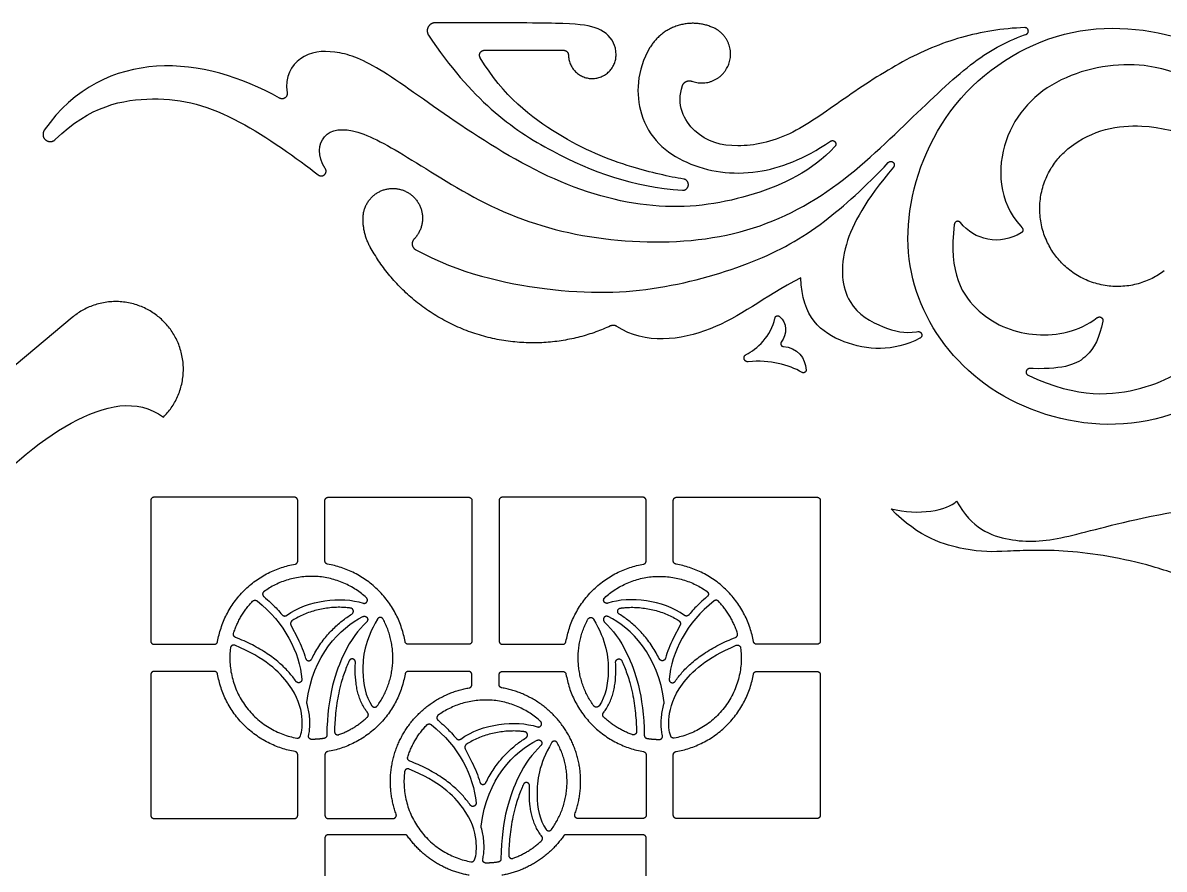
# Model space of a CAD drawing. Header units: millimetres. Extents: x -135 to 7155, y -215 to 2165.
# Drawn here: x 6.7 to 74.9, y -16.7 to 33.8 of the extents above; entities that cross this region are included whole.
import ezdxf

# ---------------------------------------------------------------- set-up
doc = ezdxf.new("R2010")
doc.units = ezdxf.units.MM
doc.header["$MEASUREMENT"] = 0
doc.layers.add('Default', color=18, linetype='Continuous')

msp = doc.modelspace()

# ---------------------------------------------------------------- linework, layer by layer
at = {"layer": 'Default', "color": 5}
for p, q in [((66.52, 33.1), (66.619, 33.135)), ((34.295, 32.189), (39.008, 32.189)), ((66.298, 21.688), (66.377, 21.602)), ((9.692, 16.242), (2.639, 10.324)), ((51.631, 16.18), (51.638, 16.219)), ((51.887, 16.311), (51.905, 16.298)), ((60.088, 15.382), (60.165, 15.392)), ((60.288, 15.004), (60.273, 14.996)), ((67.035, 13.183), (66.832, 13.186)), ((22.952, 5.506), (14.567, 5.506)), ((24.964, 5.506), (33.35, 5.506)), ((43.747, 5.506), (35.361, 5.506)), ((45.759, 5.506), (54.144, 5.506)), ((14.372, 5.312), (14.372, -3.074)), ((23.147, 1.706), (23.147, 5.312)), ((24.769, 1.706), (24.769, 5.312)), ((33.544, 5.312), (33.544, -3.074)), ((35.167, 5.312), (35.167, -3.074)), ((43.942, 1.706), (43.942, 5.312)), ((45.564, 1.706), (45.564, 5.312)), ((54.339, 5.312), (54.339, -3.074)), ((22.74, -2.121), (23.147, -2.925)), ((45.971, -2.121), (45.564, -2.925)), ((14.567, -3.269), (18.172, -3.269)), ((33.35, -3.269), (29.744, -3.269)), ((35.361, -3.269), (38.967, -3.269)), ((54.144, -3.269), (50.539, -3.269)), ((14.372, -5.086), (14.372, -13.471)), ((18.172, -4.891), (14.567, -4.891)), ((33.35, -4.891), (29.744, -4.891)), ((33.544, -5.675), (33.544, -5.086)), ((35.167, -5.675), (35.167, -5.086)), ((35.361, -4.891), (38.967, -4.891)), ((50.539, -4.891), (54.144, -4.891)), ((54.339, -5.086), (54.339, -13.471)), ((33.138, -9.503), (33.544, -10.306)), ((23.147, -13.471), (23.147, -9.866)), ((24.769, -9.866), (24.769, -13.471)), ((43.942, -9.866), (43.942, -13.471)), ((45.564, -13.471), (45.564, -9.866)), ((14.567, -13.666), (22.952, -13.666)), ((24.964, -13.666), (28.838, -13.666)), ((43.747, -13.666), (39.874, -13.666)), ((54.144, -13.666), (45.759, -13.666)), ((24.769, -14.834), (24.769, -20.853)), ((29.548, -14.639), (24.964, -14.639)), ((43.747, -14.639), (39.163, -14.639)), ((43.942, -20.853), (43.942, -14.834))]:
    msp.add_line(p, q, dxfattribs=at)
for points, weights, knots in [([(31.351, 33.825), (31.065, 33.825), (30.93, 33.572), (30.795, 33.32), (30.955, 33.082)], [1, 0.857636670462, 1, 0.857636670462, 1], [3910.030793, 3910.030793, 3910.030793, 3915.018812, 3915.018812, 3920.006832, 3920.006832, 3920.006832]), ([(46.664, 30.34), (48.215, 29.768), (48.85, 31.294), (49.485, 32.821), (47.986, 33.518)], [1, 0.72146506236, 1, 0.72146506236, 1], [13273.373431, 13273.373431, 13273.373431, 13298.85391, 13298.85391, 13324.334388, 13324.334388, 13324.334388]), ([(66.619, 33.135), (66.785, 33.195), (66.752, 33.368), (66.72, 33.542), (66.543, 33.537)], [1, 0.760515826278, 1, 0.760515826278, 1], [13014.450878, 13014.450878, 13014.450878, 13017.277634, 13017.277634, 13020.104391, 13020.104391, 13020.104391]), ([(34.041, 31.743), (33.953, 31.89), (34.038, 32.04), (34.123, 32.189), (34.295, 32.189)], [1, 0.864669997251, 1, 0.864669997251, 1], [4250.680637, 4250.680637, 4250.680637, 4253.691077, 4253.691077, 4256.701517, 4256.701517, 4256.701517]), ([(39.304, 31.898), (39.328, 30.488), (40.738, 30.5), (42.148, 30.512), (42.148, 31.922)], [1, 0.71008397081, 1, 0.71008397081, 1], [3747.941884, 3747.941884, 3747.941884, 3769.430888, 3769.430888, 3790.919893, 3790.919893, 3790.919893]), ([(46.112, 30.079), (46.171, 30.248), (46.334, 30.325), (46.496, 30.402), (46.664, 30.34)], [1, 0.922202396124, 1, 0.922202396124, 1], [13266.799966, 13266.799966, 13266.799966, 13270.086698, 13270.086698, 13273.373431, 13273.373431, 13273.373431]), ([(22.511, 29.639), (22.541, 29.452), (22.386, 29.344), (22.231, 29.235), (22.065, 29.327)], [1, 0.847688022926, 1, 0.847688022926, 1], [13926.292694, 13926.292694, 13926.292694, 13929.562119, 13929.562119, 13932.831544, 13932.831544, 13932.831544]), ([(8.018, 27.409), (7.795, 27.086), (8.096, 26.834), (8.397, 26.582), (8.676, 26.858)], [1, 0.739140638545, 1, 0.739140638545, 1], [14091.336529, 14091.336529, 14091.336529, 14097.494218, 14097.494218, 14103.651908, 14103.651908, 14103.651908]), ([(54.943, 26.759), (55.096, 26.863), (55.216, 26.723), (55.337, 26.582), (55.211, 26.447)], [1, 0.745687760537, 1, 0.745687760537, 1], [13549.3771, 13549.3771, 13549.3771, 13552.294019, 13552.294019, 13555.210939, 13555.210939, 13555.210939]), ([(74.863, 19.016), (71.199, 16.263), (68.402, 19.894), (65.605, 23.525), (69.201, 26.366)], [1, 0.711436295773, 1, 0.711436295773, 1], [30795.958699, 30795.958699, 30795.958699, 30865.88985, 30865.88985, 30935.821001, 30935.821001, 30935.821001]), ([(58.398, 25.485), (58.536, 25.632), (58.686, 25.498), (58.836, 25.364), (58.706, 25.21)], [1, 0.716233216855, 1, 0.716233216855, 1], [6946.379964, 6946.379964, 6946.379964, 6949.46959, 6949.46959, 6952.559217, 6952.559217, 6952.559217]), ([(24.371, 24.746), (24.562, 24.595), (24.742, 24.758), (24.923, 24.921), (24.792, 25.126)], [1, 0.763537626875, 1, 0.763537626875, 1], [14278.595051, 14278.595051, 14278.595051, 14282.502357, 14282.502357, 14286.409663, 14286.409663, 14286.409663]), ([(27.05, 22.241), (27.091, 23.173), (27.882, 23.668), (28.672, 24.162), (29.528, 23.791), (30.384, 23.42), (30.563, 22.505), (30.743, 21.59), (30.091, 20.923)], [1, 0.885159255925, 1, 0.885159255925, 1, 0.885159255925, 1, 0.885159255925, 1], [7506.362992, 7506.362992, 7506.362992, 7522.968576, 7522.968576, 7539.574159, 7539.574159, 7556.179743, 7556.179743, 7572.785327, 7572.785327, 7572.785327]), ([(46.105, 23.832), (46.425, 23.809), (46.462, 24.127), (46.499, 24.446), (46.183, 24.497)], [1, 0.722547164166, 1, 0.722547164166, 1], [4102.059383, 4102.059383, 4102.059383, 4107.00661, 4107.00661, 4111.953837, 4111.953837, 4111.953837]), ([(62.705, 21.899), (62.62, 22.007), (62.487, 21.97), (62.355, 21.932), (62.338, 21.796)], [1, 0.832696825972, 1, 0.832696825972, 1], [30388.199509, 30388.199509, 30388.199509, 30390.546853, 30390.546853, 30392.894197, 30392.894197, 30392.894197]), ([(66.377, 21.602), (66.443, 21.53), (66.429, 21.433), (66.416, 21.336), (66.332, 21.286)], [1, 0.904289379563, 1, 0.904289379563, 1], [34562.995413, 34562.995413, 34562.995413, 34564.75975, 34564.75975, 34566.524086, 34566.524086, 34566.524086]), ([(30.091, 20.923), (29.95, 20.779), (29.979, 20.58), (30.009, 20.38), (30.186, 20.283)], [1, 0.89589279835, 1, 0.89589279835, 1], [6634.489953, 6634.489953, 6634.489953, 6638.112378, 6638.112378, 6641.734804, 6641.734804, 6641.734804]), ([(15.139, 10.297), (17.87, 13.029), (15.261, 15.877), (12.651, 18.725), (9.692, 16.242)], [1, 0.722363954511, 1, 0.722363954511, 1], [9770.019724, 9770.019724, 9770.019724, 9796.895403, 9796.895403, 9823.771081, 9823.771081, 9823.771081]), ([(51.638, 16.219), (51.655, 16.305), (51.737, 16.335), (51.819, 16.366), (51.887, 16.311)], [1, 0.871027725263, 1, 0.871027725263, 1], [835.33422, 835.33422, 835.33422, 836.874737, 836.874737, 838.415254, 838.415254, 838.415254]), ([(70.872, 16.227), (70.985, 16.313), (71.106, 16.238), (71.227, 16.163), (71.2, 16.023)], [1, 0.824182535027, 1, 0.824182535027, 1], [30527.751263, 30527.751263, 30527.751263, 30530.159419, 30530.159419, 30532.567575, 30532.567575, 30532.567575]), ([(60.165, 15.392), (60.337, 15.416), (60.389, 15.25), (60.442, 15.085), (60.288, 15.004)], [1, 0.765977200693, 1, 0.765977200693, 1], [7097.856449, 7097.856449, 7097.856449, 7100.649394, 7100.649394, 7103.44234, 7103.44234, 7103.44234]), ([(52.009, 14.761), (51.953, 14.688), (51.991, 14.604), (52.028, 14.519), (52.12, 14.512)], [1, 0.859513783232, 1, 0.859513783232, 1], [856.997103, 856.997103, 856.997103, 858.606539, 858.606539, 860.215975, 860.215975, 860.215975]), ([(50.039, 13.592), (49.844, 13.573), (49.794, 13.762), (49.743, 13.951), (49.921, 14.031)], [1, 0.761938182307, 1, 0.761938182307, 1], [920.189555, 920.189555, 920.189555, 923.32661, 923.32661, 926.463666, 926.463666, 926.463666]), ([(53.488, 13.094), (53.491, 13.003), (53.412, 12.957), (53.334, 12.91), (53.256, 12.956)], [1, 0.862726914713, 1, 0.862726914713, 1], [883.929197, 883.929197, 883.929197, 885.519672, 885.519672, 887.110148, 887.110148, 887.110148]), ([(66.832, 13.186), (66.665, 13.189), (66.627, 13.027), (66.589, 12.864), (66.74, 12.793)], [1, 0.777702363663, 1, 0.777702363663, 1], [30591.52218, 30591.52218, 30591.52218, 30594.241355, 30594.241355, 30596.96053, 30596.96053, 30596.96053]), ([(21.133, -0.117), (21.055, -0.173), (21.052, -0.269), (21.048, -0.365), (21.123, -0.426)], [1, 0.89634587259, 1, 0.89634587259, 1], [-2169.364219, -2169.364219, -2169.364219, -2168.813013, -2168.813013, -2168.261806, -2168.261806, -2168.261806]), ([(27.05, -0.816), (27.199, -0.866), (27.279, -0.73), (27.358, -0.594), (27.242, -0.488)], [1, 0.77751471023, 1, 0.77751471023, 1], [-2191.394467, -2191.394467, -2191.394467, -2190.578356, -2190.578356, -2189.762246, -2189.762246, -2189.762246]), ([(41.662, -0.816), (41.512, -0.866), (41.433, -0.73), (41.353, -0.594), (41.469, -0.488)], [1, 0.77751471023, 1, 0.77751471023, 1], [-2191.394467, -2191.394467, -2191.394467, -2190.578356, -2190.578356, -2189.762246, -2189.762246, -2189.762246]), ([(47.578, -0.117), (47.656, -0.173), (47.66, -0.269), (47.663, -0.365), (47.588, -0.426)], [1, 0.89634587259, 1, 0.89634587259, 1], [-2169.364219, -2169.364219, -2169.364219, -2168.813013, -2168.813013, -2168.261806, -2168.261806, -2168.261806]), ([(26.376, -1.467), (26.492, -1.395), (26.464, -1.261), (26.436, -1.128), (26.301, -1.108)], [1, 0.818913309696, 1, 0.818913309696, 1], [250.319121, 250.319121, 250.319121, 251.052658, 251.052658, 251.786196, 251.786196, 251.786196]), ([(42.336, -1.467), (42.22, -1.395), (42.247, -1.261), (42.275, -1.128), (42.41, -1.108)], [1, 0.818913309696, 1, 0.818913309696, 1], [-1904.769313, -1904.769313, -1904.769313, -1904.035775, -1904.035775, -1903.302237, -1903.302237, -1903.302237]), ([(27.042, -1.615), (27.19, -1.542), (27.287, -1.676), (27.383, -1.811), (27.266, -1.928)], [1, 0.761628809943, 1, 0.761628809943, 1], [-2144.020394, -2144.020394, -2144.020394, -2143.174426, -2143.174426, -2142.328458, -2142.328458, -2142.328458]), ([(28.242, -1.77), (28.188, -1.67), (28.074, -1.668), (27.96, -1.666), (27.903, -1.765)], [1, 0.862863272664, 1, 0.862863272664, 1], [235.220242, 235.220242, 235.220242, 235.856108, 235.856108, 236.491975, 236.491975, 236.491975]), ([(40.469, -1.77), (40.523, -1.67), (40.637, -1.668), (40.751, -1.666), (40.808, -1.765)], [1, 0.862863272665, 1, 0.862863272665, 1], [235.220242, 235.220242, 235.220242, 235.856108, 235.856108, 236.491975, 236.491975, 236.491975]), ([(41.669, -1.615), (41.521, -1.542), (41.425, -1.676), (41.328, -1.811), (41.446, -1.928)], [1, 0.761628809942, 1, 0.761628809942, 1], [425.079619, 425.079619, 425.079619, 425.925587, 425.925587, 426.771555, 426.771555, 426.771555]), ([(19.395, -3.331), (19.306, -3.294), (19.223, -3.343), (19.139, -3.392), (19.128, -3.488)], [1, 0.896130218635, 1, 0.896130218635, 1], [346.138224, 346.138224, 346.138224, 346.690014, 346.690014, 347.241804, 347.241804, 347.241804]), ([(49.316, -3.331), (49.406, -3.294), (49.489, -3.343), (49.572, -3.392), (49.584, -3.488)], [1, 0.896130218635, 1, 0.896130218635, 1], [346.138224, 346.138224, 346.138224, 346.690014, 346.690014, 347.241804, 347.241804, 347.241804]), ([(23.619, -4.112), (23.656, -4.24), (23.789, -4.251), (23.922, -4.262), (23.98, -4.143)], [1, 0.825468936791, 1, 0.825468936791, 1], [237.665257, 237.665257, 237.665257, 238.384974, 238.384974, 239.104691, 239.104691, 239.104691]), ([(26.589, -4.348), (26.6, -4.186), (26.442, -4.147), (26.285, -4.108), (26.218, -4.255)], [1, 0.768647716491, 1, 0.768647716491, 1], [222.229192, 222.229192, 222.229192, 223.062078, 223.062078, 223.894964, 223.894964, 223.894964]), ([(42.122, -4.348), (42.112, -4.186), (42.269, -4.147), (42.426, -4.108), (42.493, -4.255)], [1, 0.768647716491, 1, 0.768647716491, 1], [-2272.183102, -2272.183102, -2272.183102, -2271.350216, -2271.350216, -2270.51733, -2270.51733, -2270.51733]), ([(45.092, -4.112), (45.055, -4.24), (44.922, -4.251), (44.79, -4.262), (44.731, -4.143)], [1, 0.825468936791, 1, 0.825468936791, 1], [-1917.423176, -1917.423176, -1917.423176, -1916.703459, -1916.703459, -1915.983743, -1915.983743, -1915.983743]), ([(23.394, -5.354), (23.407, -5.502), (23.267, -5.553), (23.126, -5.604), (23.041, -5.482)], [1, 0.793720830745, 1, 0.793720830745, 1], [278.084309, 278.084309, 278.084309, 278.868982, 278.868982, 279.653656, 279.653656, 279.653656]), ([(45.317, -5.354), (45.304, -5.502), (45.445, -5.553), (45.585, -5.604), (45.67, -5.482)], [1, 0.793720830746, 1, 0.793720830746, 1], [278.084309, 278.084309, 278.084309, 278.868982, 278.868982, 279.653656, 279.653656, 279.653656]), ([(29.021, -13.405), (28.113, -10.912), (29.441, -8.617), (30.77, -6.321), (33.383, -5.867)], [1, 0.906023694452, 1, 0.906023694452, 1], [608.016223, 608.016223, 608.016223, 623.311137, 623.311137, 638.606051, 638.606051, 638.606051]), ([(39.691, -13.405), (40.599, -10.912), (39.27, -8.617), (37.941, -6.321), (35.328, -5.867)], [1, 0.906023694452, 1, 0.906023694452, 1], [608.016167, 608.016167, 608.016167, 623.311081, 623.311081, 638.605994, 638.605994, 638.605994]), ([(27.576, -6.938), (27.633, -7.022), (27.734, -7.023), (27.835, -7.024), (27.894, -6.943)], [1, 0.888034918967, 1, 0.888034918967, 1], [253.726881, 253.726881, 253.726881, 254.300172, 254.300172, 254.873464, 254.873464, 254.873464]), ([(41.135, -6.938), (41.078, -7.022), (40.977, -7.023), (40.877, -7.024), (40.817, -6.943)], [1, 0.888034918967, 1, 0.888034918967, 1], [253.726881, 253.726881, 253.726881, 254.300172, 254.300172, 254.873464, 254.873464, 254.873464]), ([(31.531, -7.498), (31.452, -7.554), (31.449, -7.65), (31.446, -7.746), (31.52, -7.807)], [1, 0.89634587259, 1, 0.89634587259, 1], [-2169.364219, -2169.364219, -2169.364219, -2168.813013, -2168.813013, -2168.261806, -2168.261806, -2168.261806]), ([(37.447, -8.197), (37.596, -8.247), (37.676, -8.111), (37.756, -7.975), (37.639, -7.869)], [1, 0.777514710229, 1, 0.777514710229, 1], [-2191.394467, -2191.394467, -2191.394467, -2190.578356, -2190.578356, -2189.762246, -2189.762246, -2189.762246]), ([(23.983, -8.947), (23.888, -8.947), (23.829, -8.872), (23.77, -8.796), (23.794, -8.704)], [1, 0.897638520436, 1, 0.897638520436, 1], [-2172.039432, -2172.039432, -2172.039432, -2171.491734, -2171.491734, -2170.944037, -2170.944037, -2170.944037]), ([(25.34, -8.473), (25.338, -8.575), (25.421, -8.636), (25.504, -8.696), (25.601, -8.661)], [1, 0.884392749903, 1, 0.884392749903, 1], [237.264513, 237.264513, 237.264513, 237.847239, 237.847239, 238.429965, 238.429965, 238.429965]), ([(36.773, -8.848), (36.889, -8.776), (36.861, -8.643), (36.833, -8.509), (36.698, -8.49)], [1, 0.818913309696, 1, 0.818913309696, 1], [250.319121, 250.319121, 250.319121, 251.052658, 251.052658, 251.786196, 251.786196, 251.786196]), ([(43.371, -8.473), (43.374, -8.575), (43.291, -8.636), (43.207, -8.696), (43.111, -8.661)], [1, 0.884392749903, 1, 0.884392749903, 1], [-2257.147782, -2257.147782, -2257.147782, -2256.565056, -2256.565056, -2255.98233, -2255.98233, -2255.98233]), ([(44.728, -8.947), (44.823, -8.947), (44.882, -8.872), (44.941, -8.796), (44.918, -8.704)], [1, 0.897638520436, 1, 0.897638520436, 1], [397.060581, 397.060581, 397.060581, 397.608279, 397.608279, 398.155976, 398.155976, 398.155976]), ([(37.439, -8.997), (37.588, -8.923), (37.684, -9.058), (37.78, -9.192), (37.663, -9.309)], [1, 0.761628809943, 1, 0.761628809943, 1], [-2144.020394, -2144.020394, -2144.020394, -2143.174426, -2143.174426, -2142.328458, -2142.328458, -2142.328458]), ([(38.64, -9.152), (38.586, -9.051), (38.472, -9.049), (38.358, -9.047), (38.3, -9.146)], [1, 0.862863272665, 1, 0.862863272665, 1], [235.220242, 235.220242, 235.220242, 235.856108, 235.856108, 236.491975, 236.491975, 236.491975]), ([(29.792, -10.713), (29.703, -10.676), (29.62, -10.725), (29.537, -10.773), (29.525, -10.869)], [1, 0.896130218635, 1, 0.896130218635, 1], [346.138224, 346.138224, 346.138224, 346.690014, 346.690014, 347.241804, 347.241804, 347.241804]), ([(34.016, -11.493), (34.054, -11.621), (34.186, -11.632), (34.319, -11.644), (34.378, -11.524)], [1, 0.825468936791, 1, 0.825468936791, 1], [237.665257, 237.665257, 237.665257, 238.384974, 238.384974, 239.104691, 239.104691, 239.104691]), ([(36.987, -11.729), (36.997, -11.568), (36.84, -11.528), (36.683, -11.489), (36.615, -11.636)], [1, 0.768647716491, 1, 0.768647716491, 1], [222.229192, 222.229192, 222.229192, 223.062078, 223.062078, 223.894964, 223.894964, 223.894964]), ([(33.792, -12.735), (33.804, -12.884), (33.664, -12.934), (33.524, -12.985), (33.438, -12.863)], [1, 0.793720830745, 1, 0.793720830745, 1], [278.084309, 278.084309, 278.084309, 278.868982, 278.868982, 279.653656, 279.653656, 279.653656]), ([(28.838, -13.666), (28.939, -13.666), (28.997, -13.583), (29.055, -13.5), (29.021, -13.405)], [1, 0.886978990422, 1, 0.886978990422, 1], [606.86414, 606.86414, 606.86414, 607.440182, 607.440182, 608.016223, 608.016223, 608.016223]), ([(39.874, -13.666), (39.772, -13.666), (39.714, -13.583), (39.656, -13.5), (39.691, -13.405)], [1, 0.886978990422, 1, 0.886978990422, 1], [606.864084, 606.864084, 606.864084, 607.440125, 607.440125, 608.016167, 608.016167, 608.016167]), ([(37.973, -14.32), (38.03, -14.403), (38.131, -14.404), (38.232, -14.406), (38.291, -14.324)], [1, 0.888034918967, 1, 0.888034918967, 1], [253.726881, 253.726881, 253.726881, 254.300172, 254.300172, 254.873464, 254.873464, 254.873464]), ([(34.381, -16.328), (34.285, -16.328), (34.226, -16.253), (34.167, -16.178), (34.191, -16.085)], [1, 0.897638520436, 1, 0.897638520436, 1], [-2172.039432, -2172.039432, -2172.039432, -2171.491734, -2171.491734, -2170.944037, -2170.944037, -2170.944037]), ([(35.738, -15.854), (35.735, -15.957), (35.818, -16.017), (35.901, -16.077), (35.998, -16.042)], [1, 0.884392749903, 1, 0.884392749903, 1], [237.264513, 237.264513, 237.264513, 237.847239, 237.847239, 238.429965, 238.429965, 238.429965])]:
    msp.add_rational_spline(points, weights, degree=2, knots=knots, dxfattribs=at)
for points, knots in [([(42.148, 31.922), (42.148, 32.205), (41.939, 32.978), (40.995, 33.639), (39.224, 33.822), (35.483, 33.825), (31.351, 33.825)], [3790.919893, 3790.919893, 3790.919893, 3790.919893, 3805.094529, 3840.592484, 3876.09044, 3910.030793, 3910.030793, 3910.030793, 3910.030793]), ([(66.543, 33.537), (65.189, 33.499), (62.518, 33.02), (59.304, 31.659), (55.692, 29.286), (52.483, 26.926), (49.337, 26.263), (46.778, 26.903), (45.715, 28.94), (46.112, 30.079)], [13020.104391, 13020.104391, 13020.104391, 13020.104391, 13053.161061, 13089.460626, 13125.760192, 13162.059757, 13198.359322, 13234.658888, 13266.799966, 13266.799966, 13266.799966, 13266.799966]), ([(69.201, 26.366), (70.581, 27.457), (74.764, 28.193), (79.693, 25.395), (81.687, 19.426), (79.927, 12.066), (72.474, 9.062), (64.795, 11.011), (60.088, 16.134), (58.999, 22.422), (62.042, 29.843), (69.261, 34.159), (75.136, 33.319), (77.482, 32.279), (77.898, 32.076)], [30935.821001, 30935.821001, 30935.821001, 30935.821001, 30978.730613, 31051.176612, 31123.622611, 31196.06861, 31268.514609, 31340.960607, 31413.406606, 31485.852605, 31558.298604, 31630.744603, 31703.190601, 31719.826274, 31719.826274, 31719.826274, 31719.826274]), ([(24.792, 25.126), (24.3, 25.897), (24.5, 27.392), (26.531, 27.662), (29.904, 25.728), (35.266, 22.247), (41.682, 20.596), (48.973, 20.738), (54.884, 23.401), (59.834, 28.174), (63.408, 31.612), (65.384, 32.694), (66.52, 33.1)], [14286.409663, 14286.409663, 14286.409663, 14286.409663, 14330.659401, 14380.087483, 14429.515565, 14478.943647, 14528.371729, 14577.799811, 14627.227893, 14676.655975, 14726.084057, 14775.512139, 14775.512139, 14775.512139, 14775.512139]), ([(30.955, 33.082), (33.529, 29.235), (38.185, 25.801), (43.14, 24.046), (46.105, 23.832)], [3920.006832, 3920.006832, 3920.006832, 3920.006832, 4012.658272, 4102.059383, 4102.059383, 4102.059383, 4102.059383]), ([(55.211, 26.447), (53.804, 24.938), (50.367, 23.346), (44.874, 22.451), (38.411, 24.139), (32.297, 28.016), (27.673, 31.461), (25.339, 32.232), (23.269, 32.055), (22.353, 30.628), (22.511, 29.639)], [13555.210939, 13555.210939, 13555.210939, 13555.210939, 13600.476649, 13647.862127, 13695.247605, 13742.633083, 13790.01856, 13837.404038, 13884.789516, 13926.292694, 13926.292694, 13926.292694, 13926.292694]), ([(44.172, 32.345), (43.357, 30.985), (43.262, 27.708), (46.147, 25.147), (50.4, 24.537), (53.366, 25.69), (54.943, 26.759)], [13366.610156, 13366.610156, 13366.610156, 13366.610156, 13406.134244, 13455.587318, 13505.040392, 13549.3771, 13549.3771, 13549.3771, 13549.3771]), ([(22.065, 29.327), (19.789, 30.595), (14.795, 32.177), (9.801, 29.991), (8.018, 27.409)], [13932.831544, 13932.831544, 13932.831544, 13932.831544, 14013.182496, 14091.336529, 14091.336529, 14091.336529, 14091.336529]), ([(46.183, 24.497), (45.348, 24.632), (42.652, 25.252), (38.98, 26.747), (35.393, 29.459), (34.041, 31.743)], [4111.953837, 4111.953837, 4111.953837, 4111.953837, 4150.629845, 4202.192685, 4250.680637, 4250.680637, 4250.680637, 4250.680637]), ([(76.804, 30.243), (75.87, 30.739), (73.547, 31.65), (68.382, 30.902), (64.776, 27.171), (64.97, 23.142), (66.298, 21.688)], [34400.189162, 34400.189162, 34400.189162, 34400.189162, 34433.274093, 34476.230061, 34519.18603, 34562.141998, 34562.141998, 34562.141998, 34562.141998]), ([(8.676, 26.858), (10.706, 28.87), (14.889, 29.692), (19.223, 28.502), (23.138, 25.722), (24.371, 24.746)], [14103.651908, 14103.651908, 14103.651908, 14103.651908, 14161.703205, 14223.536802, 14278.595051, 14278.595051, 14278.595051, 14278.595051]), ([(30.186, 20.283), (32.747, 18.872), (38.77, 17.561), (44.751, 17.768), (50.637, 19.515), (54.249, 21.516), (57.026, 24.027), (58.398, 25.485)], [6641.734804, 6641.734804, 6641.734804, 6641.734804, 6697.853359, 6762.602675, 6827.351992, 6892.101309, 6946.379964, 6946.379964, 6946.379964, 6946.379964]), ([(58.706, 25.21), (57.045, 23.249), (55.344, 20.205), (55.786, 16.828), (58.197, 15.517), (59.374, 15.285), (60.088, 15.382)], [6952.559217, 6952.559217, 6952.559217, 6952.559217, 6984.927753, 7022.124971, 7059.322189, 7096.519407, 7096.519407, 7096.519407, 7096.519407]), ([(62.338, 21.796), (61.972, 18.855), (63.671, 16.162), (67.143, 14.868), (69.772, 15.391), (70.872, 16.227)], [30392.894197, 30392.894197, 30392.894197, 30392.894197, 30437.96843, 30483.292713, 30527.751263, 30527.751263, 30527.751263, 30527.751263]), ([(53.177, 18.603), (50.901, 17.407), (48.246, 15.169), (43.876, 14.591), (42.194, 15.704)], [7202.891974, 7202.891974, 7202.891974, 7202.891974, 7264.439292, 7323.925074, 7323.925074, 7323.925074, 7323.925074]), ([(66.74, 12.793), (69.759, 11.367), (73.911, 11.786), (76.932, 13.479), (77.943, 16.209), (78.047, 17.213)], [30596.96053, 30596.96053, 30596.96053, 30596.96053, 30659.6428, 30723.040709, 30751.2068, 30751.2068, 30751.2068, 30751.2068]), ([(71.2, 16.023), (71.008, 15.013), (70.335, 13.726), (68.971, 13.146), (67.035, 13.183)], [30532.567575, 30532.567575, 30532.567575, 30532.567575, 30559.736736, 30590.451248, 30590.451248, 30590.451248, 30590.451248]), ([(3.178, 4.243), (5.514, 7.072), (9.808, 10.645), (13.526, 11.435), (15.139, 10.297)], [9704.110152, 9704.110152, 9704.110152, 9704.110152, 9736.717832, 9770.019724, 9770.019724, 9770.019724, 9770.019724]), ([(75.529, 0.925), (75.072, 1.095), (72.871, 1.799), (68.826, 2.45), (65.213, 2.263), (63.374, 2.206), (60.235, 3.069), (58.563, 4.818)], [964.760911, 964.760911, 964.760911, 964.760911, 966.528986, 973.278142, 980.027298, 986.776454, 993.525609, 993.525609, 993.525609, 993.525609]), ([(62.476, 5.281), (63.361, 3.653), (65.682, 2.736), (68.681, 2.936), (73.16, 4.347), (83.149, 5.898), (91.764, 3.824), (95.92, 1.759), (96.822, 1.255)], [858.200556, 858.200556, 858.200556, 858.200556, 870.692367, 883.184178, 895.675988, 908.167799, 920.65961, 924.304955, 924.304955, 924.304955, 924.304955]), ([(21.123, -0.426), (21.267, -0.544), (21.627, -0.859), (21.983, -1.231), (22.194, -1.482), (22.217, -1.511)], [-2168.261806, -2168.261806, -2168.261806, -2168.261806, -2166.539163, -2163.846169, -2163.505588, -2163.505588, -2163.505588, -2163.505588]), ([(47.588, -0.426), (47.444, -0.544), (47.084, -0.859), (46.729, -1.231), (46.518, -1.482), (46.494, -1.511)], [-2168.261806, -2168.261806, -2168.261806, -2168.261806, -2166.539163, -2163.846169, -2163.505588, -2163.505588, -2163.505588, -2163.505588]), ([(26.301, -1.108), (26.279, -1.105), (26.16, -1.089), (25.914, -1.066), (25.557, -1.058), (25.164, -1.078), (24.767, -1.127), (24.371, -1.204), (23.982, -1.31), (23.606, -1.443), (23.249, -1.604), (22.985, -1.753), (22.841, -1.847), (22.804, -1.873)], [251.786196, 251.786196, 251.786196, 251.786196, 251.987777, 252.895531, 254.073686, 255.288011, 256.525275, 257.772651, 259.017942, 260.249638, 261.457323, 262.633031, 263.049244, 263.049244, 263.049244, 263.049244]), ([(42.41, -1.108), (42.432, -1.105), (42.551, -1.089), (42.797, -1.066), (43.154, -1.058), (43.547, -1.078), (43.944, -1.127), (44.34, -1.204), (44.729, -1.31), (45.105, -1.443), (45.462, -1.604), (45.726, -1.753), (45.87, -1.847), (45.907, -1.873)], [-1903.302237, -1903.302237, -1903.302237, -1903.302237, -1903.100656, -1902.192903, -1901.014747, -1899.800422, -1898.563158, -1897.315782, -1896.070491, -1894.838795, -1893.63111, -1892.455402, -1892.039189, -1892.039189, -1892.039189, -1892.039189]), ([(23.98, -4.143), (24.041, -4.02), (24.246, -3.634), (24.64, -3.035), (25.189, -2.4), (25.767, -1.879), (26.174, -1.592), (26.376, -1.467)], [239.104691, 239.104691, 239.104691, 239.104691, 240.377956, 243.13926, 245.718622, 248.123759, 250.319121, 250.319121, 250.319121, 250.319121]), ([(27.266, -1.928), (26.744, -2.446), (25.941, -3.433), (24.915, -6.264), (24.881, -8.698)], [-2198.589201, -2198.589201, -2198.589201, -2198.589201, -2187.150196, -2175.528903, -2175.528903, -2175.528903, -2175.528903]), ([(27.903, -1.765), (27.143, -3.069), (26.899, -4.938), (27.187, -6.371), (27.576, -6.938)], [236.491975, 236.491975, 236.491975, 236.491975, 245.328348, 253.726881, 253.726881, 253.726881, 253.726881]), ([(40.808, -1.765), (41.568, -3.069), (41.812, -4.938), (41.525, -6.371), (41.135, -6.938)], [236.491975, 236.491975, 236.491975, 236.491975, 245.328348, 253.726881, 253.726881, 253.726881, 253.726881]), ([(41.446, -1.928), (41.968, -2.446), (42.77, -3.433), (43.796, -6.264), (43.83, -8.698)], [370.510812, 370.510812, 370.510812, 370.510812, 381.949819, 393.57111, 393.57111, 393.57111, 393.57111]), ([(44.731, -4.143), (44.67, -4.02), (44.466, -3.634), (44.072, -3.035), (43.523, -2.4), (42.945, -1.879), (42.537, -1.592), (42.336, -1.467)], [-1915.983743, -1915.983743, -1915.983743, -1915.983743, -1914.710477, -1911.949173, -1909.369811, -1906.964674, -1904.769313, -1904.769313, -1904.769313, -1904.769313]), ([(23.303, -8.749), (23.412, -8.475), (23.484, -7.557), (22.979, -5.796), (21.188, -4.069), (19.395, -3.331)], [323.40666, 323.40666, 323.40666, 323.40666, 330.20641, 338.335791, 346.138224, 346.138224, 346.138224, 346.138224]), ([(23.041, -5.482), (23.025, -5.458), (22.882, -5.257), (22.567, -4.865), (22.016, -4.328), (21.3, -3.789), (20.426, -3.283), (19.773, -2.992), (19.43, -2.855)], [279.653656, 279.653656, 279.653656, 279.653656, 279.914017, 281.941674, 284.29075, 287.018069, 290.205019, 293.617264, 293.617264, 293.617264, 293.617264]), ([(23.147, -2.925), (23.245, -3.119), (23.421, -3.508), (23.56, -3.911), (23.619, -4.112)], [266.688347, 266.688347, 266.688347, 266.688347, 268.699452, 270.630414, 270.630414, 270.630414, 270.630414]), ([(45.564, -2.925), (45.466, -3.119), (45.29, -3.508), (45.151, -3.911), (45.092, -4.112)], [-1888.400086, -1888.400086, -1888.400086, -1888.400086, -1886.388981, -1884.458019, -1884.458019, -1884.458019, -1884.458019]), ([(45.408, -8.749), (45.299, -8.475), (45.228, -7.557), (45.732, -5.796), (47.523, -4.069), (49.316, -3.331)], [323.40666, 323.40666, 323.40666, 323.40666, 330.20641, 338.335791, 346.138224, 346.138224, 346.138224, 346.138224]), ([(45.67, -5.482), (45.687, -5.458), (45.83, -5.257), (46.144, -4.865), (46.695, -4.328), (47.411, -3.789), (48.286, -3.283), (48.938, -2.992), (49.281, -2.855)], [279.653656, 279.653656, 279.653656, 279.653656, 279.914017, 281.941674, 284.29075, 287.018069, 290.205019, 293.617264, 293.617264, 293.617264, 293.617264]), ([(26.218, -4.255), (26.203, -4.287), (26.136, -4.436), (26.019, -4.717), (25.874, -5.115), (25.723, -5.608), (25.54, -6.367), (25.396, -7.346), (25.35, -8.111), (25.34, -8.473)], [223.894964, 223.894964, 223.894964, 223.894964, 224.221583, 225.407593, 226.70647, 228.132877, 230.179671, 233.919281, 237.264513, 237.264513, 237.264513, 237.264513]), ([(27.32, -7.356), (27.271, -7.295), (27.159, -7.14), (27.004, -6.878), (26.865, -6.57), (26.757, -6.249), (26.677, -5.919), (26.604, -5.462), (26.575, -4.99), (26.577, -4.579), (26.586, -4.402), (26.589, -4.348)], [212.4759, 212.4759, 212.4759, 212.4759, 213.194709, 214.242721, 215.282096, 216.320752, 217.365282, 218.422149, 220.591754, 221.731453, 222.229192, 222.229192, 222.229192, 222.229192]), ([(41.392, -7.356), (41.44, -7.295), (41.552, -7.14), (41.707, -6.878), (41.846, -6.57), (41.954, -6.249), (42.034, -5.919), (42.107, -5.462), (42.136, -4.99), (42.134, -4.579), (42.125, -4.402), (42.122, -4.348)], [-2281.936394, -2281.936394, -2281.936394, -2281.936394, -2281.217586, -2280.169573, -2279.130198, -2278.091542, -2277.047013, -2275.990145, -2273.820541, -2272.680841, -2272.183102, -2272.183102, -2272.183102, -2272.183102]), ([(42.493, -4.255), (42.508, -4.287), (42.575, -4.436), (42.692, -4.717), (42.837, -5.115), (42.988, -5.608), (43.171, -6.367), (43.315, -7.346), (43.361, -8.111), (43.371, -8.473)], [-2270.51733, -2270.51733, -2270.51733, -2270.51733, -2270.190711, -2269.004701, -2267.705824, -2266.279418, -2264.232624, -2260.493013, -2257.147782, -2257.147782, -2257.147782, -2257.147782]), ([(23.794, -8.704), (23.8, -8.679), (23.83, -8.549), (23.865, -8.303), (23.877, -7.957), (23.855, -7.589), (23.803, -7.207), (23.741, -6.951), (23.704, -6.823)], [-2170.944037, -2170.944037, -2170.944037, -2170.944037, -2170.711447, -2169.709563, -2168.644571, -2167.515152, -2166.310439, -2165.081506, -2165.081506, -2165.081506, -2165.081506]), ([(44.918, -8.704), (44.911, -8.679), (44.881, -8.549), (44.846, -8.303), (44.835, -7.957), (44.856, -7.589), (44.909, -7.207), (44.97, -6.951), (45.007, -6.823)], [398.155976, 398.155976, 398.155976, 398.155976, 398.388566, 399.39045, 400.455442, 401.584861, 402.789574, 404.018507, 404.018507, 404.018507, 404.018507]), ([(31.52, -7.807), (31.665, -7.925), (32.024, -8.24), (32.38, -8.613), (32.591, -8.864), (32.615, -8.892)], [-2168.261806, -2168.261806, -2168.261806, -2168.261806, -2166.539163, -2163.846169, -2163.505588, -2163.505588, -2163.505588, -2163.505588]), ([(36.698, -8.49), (36.677, -8.487), (36.558, -8.471), (36.311, -8.448), (35.954, -8.44), (35.562, -8.459), (35.164, -8.508), (34.768, -8.585), (34.379, -8.691), (34.003, -8.824), (33.647, -8.985), (33.383, -9.134), (33.239, -9.229), (33.201, -9.254)], [251.786196, 251.786196, 251.786196, 251.786196, 251.987777, 252.895531, 254.073686, 255.288011, 256.525275, 257.772651, 259.017942, 260.249638, 261.457323, 262.633031, 263.049244, 263.049244, 263.049244, 263.049244]), ([(34.378, -11.524), (34.439, -11.401), (34.643, -11.015), (35.037, -10.416), (35.586, -9.781), (36.164, -9.26), (36.571, -8.973), (36.773, -8.848)], [239.104691, 239.104691, 239.104691, 239.104691, 240.377956, 243.13926, 245.718622, 248.123759, 250.319121, 250.319121, 250.319121, 250.319121]), ([(37.663, -9.309), (37.141, -9.827), (36.338, -10.814), (35.313, -13.646), (35.279, -16.079)], [-2198.589201, -2198.589201, -2198.589201, -2198.589201, -2187.150196, -2175.528903, -2175.528903, -2175.528903, -2175.528903]), ([(38.3, -9.146), (37.54, -10.45), (37.297, -12.32), (37.584, -13.752), (37.973, -14.32)], [236.491975, 236.491975, 236.491975, 236.491975, 245.328347, 253.726881, 253.726881, 253.726881, 253.726881]), ([(33.7, -16.13), (33.81, -15.857), (33.881, -14.939), (33.376, -13.178), (31.586, -11.451), (29.792, -10.713)], [323.40666, 323.40666, 323.40666, 323.40666, 330.206411, 338.335792, 346.138224, 346.138224, 346.138224, 346.138224]), ([(33.438, -12.863), (33.422, -12.84), (33.279, -12.638), (32.964, -12.246), (32.413, -11.709), (31.698, -11.17), (30.823, -10.665), (30.17, -10.373), (29.828, -10.237)], [279.653656, 279.653656, 279.653656, 279.653656, 279.914017, 281.941674, 284.29075, 287.018069, 290.205019, 293.617264, 293.617264, 293.617264, 293.617264]), ([(33.544, -10.306), (33.643, -10.5), (33.818, -10.889), (33.958, -11.293), (34.016, -11.493)], [266.688347, 266.688347, 266.688347, 266.688347, 268.699452, 270.630414, 270.630414, 270.630414, 270.630414]), ([(36.615, -11.636), (36.601, -11.668), (36.534, -11.818), (36.416, -12.098), (36.272, -12.496), (36.12, -12.99), (35.937, -13.748), (35.794, -14.727), (35.748, -15.492), (35.738, -15.854)], [223.894964, 223.894964, 223.894964, 223.894964, 224.221583, 225.407593, 226.70647, 228.132877, 230.179671, 233.919281, 237.264513, 237.264513, 237.264513, 237.264513]), ([(37.717, -14.737), (37.669, -14.676), (37.556, -14.521), (37.402, -14.26), (37.262, -13.951), (37.154, -13.631), (37.074, -13.3), (37.001, -12.844), (36.972, -12.372), (36.975, -11.96), (36.983, -11.783), (36.987, -11.729)], [212.4759, 212.4759, 212.4759, 212.4759, 213.194709, 214.242721, 215.282096, 216.320752, 217.365282, 218.422149, 220.591754, 221.731453, 222.229192, 222.229192, 222.229192, 222.229192]), ([(34.191, -16.085), (34.197, -16.061), (34.228, -15.931), (34.263, -15.684), (34.274, -15.338), (34.253, -14.971), (34.2, -14.589), (34.139, -14.332), (34.101, -14.205)], [-2170.944037, -2170.944037, -2170.944037, -2170.944037, -2170.711447, -2169.709563, -2168.644571, -2167.515152, -2166.310439, -2165.081506, -2165.081506, -2165.081506, -2165.081506])]:
    msp.add_open_spline(points, degree=3, knots=knots, dxfattribs=at)
for points, weights in [([(47.986, 33.518), (45.551, 34.649), (44.172, 32.345)], [1, 0.743008623579, 1]), ([(39.008, 32.189), (39.299, 32.189), (39.304, 31.898)], [1, 0.713047973138, 1]), ([(27.474, 20.441), (27.008, 21.281), (27.05, 22.241)], [1, 0.962320066423, 1]), ([(41.825, 15.733), (32.47, 11.443), (27.474, 20.441)], [1, 0.73375150283, 1]), ([(42.194, 15.704), (42.017, 15.821), (41.825, 15.733)], [1, 0.874080533145, 1]), ([(14.567, 5.506), (14.372, 5.506), (14.372, 5.312)], [1, 0.707106781186, 1]), ([(23.147, 5.312), (23.147, 5.506), (22.952, 5.506)], [1, 0.707106781186, 1]), ([(24.769, 5.312), (24.769, 5.506), (24.964, 5.506)], [1, 0.707106781187, 1]), ([(33.35, 5.506), (33.544, 5.506), (33.544, 5.312)], [1, 0.707106781186, 1]), ([(35.361, 5.506), (35.167, 5.506), (35.167, 5.312)], [1, 0.707106781186, 1]), ([(43.942, 5.312), (43.942, 5.506), (43.747, 5.506)], [1, 0.707106781187, 1]), ([(45.564, 5.312), (45.564, 5.506), (45.759, 5.506)], [1, 0.707106781187, 1]), ([(54.144, 5.506), (54.339, 5.506), (54.339, 5.312)], [1, 0.707106781186, 1]), ([(18.364, -3.107), (19.049, 0.83), (22.986, 1.514)], [1, 0.817766703246, 1]), ([(22.986, 1.514), (23.147, 1.543), (23.147, 1.706)], [1, 0.76526896777, 1]), ([(24.931, 1.514), (24.769, 1.543), (24.769, 1.706)], [1, 0.76526896777, 1]), ([(29.552, -3.107), (28.868, 0.83), (24.931, 1.514)], [1, 0.817766703246, 1]), ([(39.159, -3.107), (39.843, 0.83), (43.78, 1.514)], [1, 0.817766703246, 1]), ([(43.78, 1.514), (43.942, 1.543), (43.942, 1.706)], [1, 0.76526896777, 1]), ([(45.725, 1.514), (45.564, 1.543), (45.564, 1.706)], [1, 0.765268967769, 1]), ([(50.347, -3.107), (49.663, 0.83), (45.725, 1.514)], [1, 0.817766703246, 1]), ([(27.242, -0.488), (24.338, 2.168), (21.133, -0.117)], [1, 0.777606649335, 1]), ([(41.469, -0.488), (44.374, 2.168), (47.578, -0.117)], [1, 0.777606649335, 1]), ([(20.456, -0.7), (20.578, -0.574), (20.716, -0.682)], [1, 0.742416515008, 1]), ([(48.255, -0.7), (48.133, -0.574), (47.995, -0.682)], [1, 0.742416515008, 1]), ([(19.317, -2.616), (19.661, -1.524), (20.456, -0.7)], [1, 0.973428209467, 1]), ([(49.395, -2.616), (49.05, -1.524), (48.255, -0.7)], [1, 0.973428209467, 1]), ([(22.217, -1.511), (22.333, -1.65), (22.48, -1.545)], [1, 0.731939716588, 1]), ([(22.804, -1.873), (22.663, -1.969), (22.74, -2.121)], [1, 0.751926049446, 1]), ([(27.894, -6.943), (29.696, -4.466), (28.242, -1.77)], [1, 0.846372699163, 1]), ([(40.817, -6.943), (39.016, -4.466), (40.469, -1.77)], [1, 0.846372699164, 1]), ([(45.907, -1.873), (46.048, -1.969), (45.971, -2.121)], [1, 0.751926049446, 1]), ([(46.494, -1.511), (46.378, -1.65), (46.231, -1.545)], [1, 0.731939716588, 1]), ([(19.43, -2.855), (19.262, -2.788), (19.317, -2.616)], [1, 0.732707843265, 1]), ([(49.281, -2.855), (49.449, -2.788), (49.395, -2.616)], [1, 0.732707843266, 1]), ([(14.372, -3.074), (14.372, -3.269), (14.567, -3.269)], [1, 0.707106781187, 1]), ([(18.172, -3.269), (18.336, -3.269), (18.364, -3.107)], [1, 0.76526896777, 1]), ([(29.744, -3.269), (29.581, -3.269), (29.552, -3.107)], [1, 0.76526896777, 1]), ([(33.544, -3.074), (33.544, -3.269), (33.35, -3.269)], [1, 0.707106781187, 1]), ([(35.167, -3.074), (35.167, -3.269), (35.361, -3.269)], [1, 0.707106781187, 1]), ([(38.967, -3.269), (39.131, -3.269), (39.159, -3.107)], [1, 0.76526896777, 1]), ([(50.539, -3.269), (50.375, -3.269), (50.347, -3.107)], [1, 0.76526896777, 1]), ([(54.339, -3.074), (54.339, -3.269), (54.144, -3.269)], [1, 0.707106781187, 1]), ([(19.128, -3.488), (18.569, -8.046), (23.087, -8.868)], [1, 0.727288058608, 1]), ([(49.584, -3.488), (50.143, -8.046), (45.624, -8.868)], [1, 0.727288058608, 1]), ([(14.567, -4.891), (14.372, -4.891), (14.372, -5.086)], [1, 0.707106781186, 1]), ([(18.364, -5.052), (18.336, -4.891), (18.172, -4.891)], [1, 0.76526896777, 1]), ([(22.986, -9.674), (19.049, -8.989), (18.364, -5.052)], [1, 0.817766703246, 1]), ([(29.552, -5.052), (28.868, -8.989), (24.931, -9.674)], [1, 0.817766703246, 1]), ([(29.744, -4.891), (29.581, -4.891), (29.552, -5.052)], [1, 0.765268967771, 1]), ([(33.544, -5.086), (33.544, -4.891), (33.35, -4.891)], [1, 0.707106781187, 1]), ([(35.167, -5.086), (35.167, -4.891), (35.361, -4.891)], [1, 0.707106781186, 1]), ([(38.967, -4.891), (39.131, -4.891), (39.159, -5.052)], [1, 0.765268967771, 1]), ([(39.159, -5.052), (39.843, -8.989), (43.78, -9.674)], [1, 0.817766703246, 1]), ([(45.725, -9.674), (49.663, -8.989), (50.347, -5.052)], [1, 0.817766703246, 1]), ([(50.347, -5.052), (50.375, -4.891), (50.539, -4.891)], [1, 0.76526896777, 1]), ([(54.144, -4.891), (54.339, -4.891), (54.339, -5.086)], [1, 0.707106781187, 1]), ([(33.383, -5.867), (33.544, -5.839), (33.544, -5.675)], [1, 0.765268967771, 1]), ([(35.328, -5.867), (35.167, -5.839), (35.167, -5.675)], [1, 0.76526896777, 1]), ([(23.704, -6.823), (23.693, -6.785), (23.698, -6.746)], [1, 0.979873100693, 1]), ([(37.639, -7.869), (34.735, -5.214), (31.531, -7.498)], [1, 0.777606649335, 1]), ([(45.007, -6.823), (45.018, -6.785), (45.014, -6.746)], [1, 0.979873100693, 1]), ([(27.3, -7.618), (27.43, -7.495), (27.32, -7.356)], [1, 0.737818190787, 1]), ([(41.411, -7.618), (41.281, -7.495), (41.392, -7.356)], [1, 0.737818190787, 1]), ([(25.601, -8.661), (26.56, -8.317), (27.3, -7.618)], [1, 0.978781989715, 1]), ([(29.714, -9.997), (30.058, -8.905), (30.853, -8.082)], [1, 0.973428209467, 1]), ([(30.853, -8.082), (30.975, -7.955), (31.114, -8.064)], [1, 0.742416515008, 1]), ([(43.111, -8.661), (42.152, -8.317), (41.411, -7.618)], [1, 0.978781989715, 1]), ([(23.087, -8.868), (23.244, -8.897), (23.303, -8.749)], [1, 0.774107962512, 1]), ([(24.881, -8.698), (24.879, -8.862), (24.717, -8.887)], [1, 0.764742256454, 1]), ([(43.83, -8.698), (43.832, -8.862), (43.994, -8.887)], [1, 0.764742256454, 1]), ([(45.624, -8.868), (45.467, -8.897), (45.408, -8.749)], [1, 0.774107962513, 1]), ([(24.717, -8.887), (24.352, -8.945), (23.983, -8.947)], [1, 0.997136501171, 1]), ([(32.615, -8.892), (32.73, -9.032), (32.878, -8.926)], [1, 0.731939716588, 1]), ([(33.201, -9.254), (33.061, -9.35), (33.138, -9.503)], [1, 0.751926049445, 1]), ([(38.291, -14.324), (40.093, -11.847), (38.64, -9.152)], [1, 0.846372699163, 1]), ([(43.994, -8.887), (44.359, -8.945), (44.728, -8.947)], [1, 0.997136501171, 1]), ([(23.147, -9.866), (23.147, -9.702), (22.986, -9.674)], [1, 0.76526896777, 1]), ([(24.931, -9.674), (24.769, -9.702), (24.769, -9.866)], [1, 0.76526896777, 1]), ([(29.828, -10.237), (29.66, -10.17), (29.714, -9.997)], [1, 0.732707843265, 1]), ([(43.78, -9.674), (43.942, -9.702), (43.942, -9.866)], [1, 0.76526896777, 1]), ([(45.564, -9.866), (45.564, -9.702), (45.725, -9.674)], [1, 0.76526896777, 1]), ([(29.525, -10.869), (28.966, -15.428), (33.485, -16.249)], [1, 0.727288058608, 1]), ([(14.372, -13.471), (14.372, -13.666), (14.567, -13.666)], [1, 0.707106781187, 1]), ([(22.952, -13.666), (23.147, -13.666), (23.147, -13.471)], [1, 0.707106781186, 1]), ([(24.769, -13.471), (24.769, -13.666), (24.964, -13.666)], [1, 0.707106781186, 1]), ([(43.942, -13.471), (43.942, -13.666), (43.747, -13.666)], [1, 0.707106781186, 1]), ([(45.759, -13.666), (45.564, -13.666), (45.564, -13.471)], [1, 0.707106781186, 1]), ([(54.339, -13.471), (54.339, -13.666), (54.144, -13.666)], [1, 0.707106781187, 1]), ([(34.101, -14.205), (34.09, -14.167), (34.095, -14.127)], [1, 0.979873100693, 1]), ([(24.964, -14.639), (24.769, -14.639), (24.769, -14.834)], [1, 0.707106781187, 1]), ([(29.707, -14.722), (29.649, -14.639), (29.548, -14.639)], [1, 0.887222312902, 1]), ([(33.383, -17.055), (31.061, -16.652), (29.707, -14.722)], [1, 0.923593272026, 1]), ([(39.004, -14.722), (37.65, -16.652), (35.328, -17.055)], [1, 0.923593272026, 1]), ([(37.698, -14.999), (37.827, -14.877), (37.717, -14.737)], [1, 0.737818190788, 1]), ([(39.163, -14.639), (39.062, -14.639), (39.004, -14.722)], [1, 0.887222312903, 1]), ([(43.942, -14.834), (43.942, -14.639), (43.747, -14.639)], [1, 0.707106781187, 1]), ([(35.998, -16.042), (36.957, -15.699), (37.698, -14.999)], [1, 0.978781989715, 1]), ([(33.485, -16.249), (33.641, -16.278), (33.7, -16.13)], [1, 0.774107962513, 1]), ([(35.114, -16.268), (34.75, -16.326), (34.381, -16.328)], [1, 0.997136501171, 1]), ([(35.279, -16.079), (35.276, -16.243), (35.114, -16.268)], [1, 0.764742256454, 1])]:
    msp.add_rational_spline(points, weights, degree=2, dxfattribs=at)
for points in [[(66.332, 21.286), (65.043, 20.501), (63.528, 20.861), (62.705, 21.899)], [(60.273, 14.996), (58.691, 14.167), (55.547, 14.379), (53.233, 16.25), (53.177, 18.603)], [(49.921, 14.031), (50.53, 14.305), (51.438, 15.172), (51.631, 16.18)], [(51.905, 16.298), (52.361, 15.934), (52.365, 15.225), (52.009, 14.761)], [(52.12, 14.512), (52.964, 14.445), (53.469, 13.831), (53.488, 13.094)], [(53.256, 12.956), (52.439, 13.428), (51.348, 13.723), (50.039, 13.592)], [(58.563, 4.818), (60.206, 4.392), (61.93, 4.717), (62.476, 5.281)], [(22.48, -1.545), (23.767, -0.625), (25.742, -0.384), (27.05, -0.816)], [(46.231, -1.545), (44.945, -0.625), (42.969, -0.384), (41.662, -0.816)], [(20.716, -0.682), (22.362, -1.973), (23.26, -3.759), (23.394, -5.354)], [(47.995, -0.682), (46.349, -1.973), (45.451, -3.759), (45.317, -5.354)], [(23.698, -6.746), (24.033, -3.895), (25.677, -2.292), (27.042, -1.615)], [(45.014, -6.746), (44.678, -3.895), (43.035, -2.292), (41.669, -1.615)], [(31.114, -8.064), (32.76, -9.354), (33.657, -11.141), (33.792, -12.735)], [(32.878, -8.926), (34.164, -8.006), (36.139, -7.765), (37.447, -8.197)], [(34.095, -14.127), (34.43, -11.276), (36.074, -9.673), (37.439, -8.997)]]:
    msp.add_open_spline(points, degree=3, dxfattribs=at)

doc.saveas('drawing.dxf')
